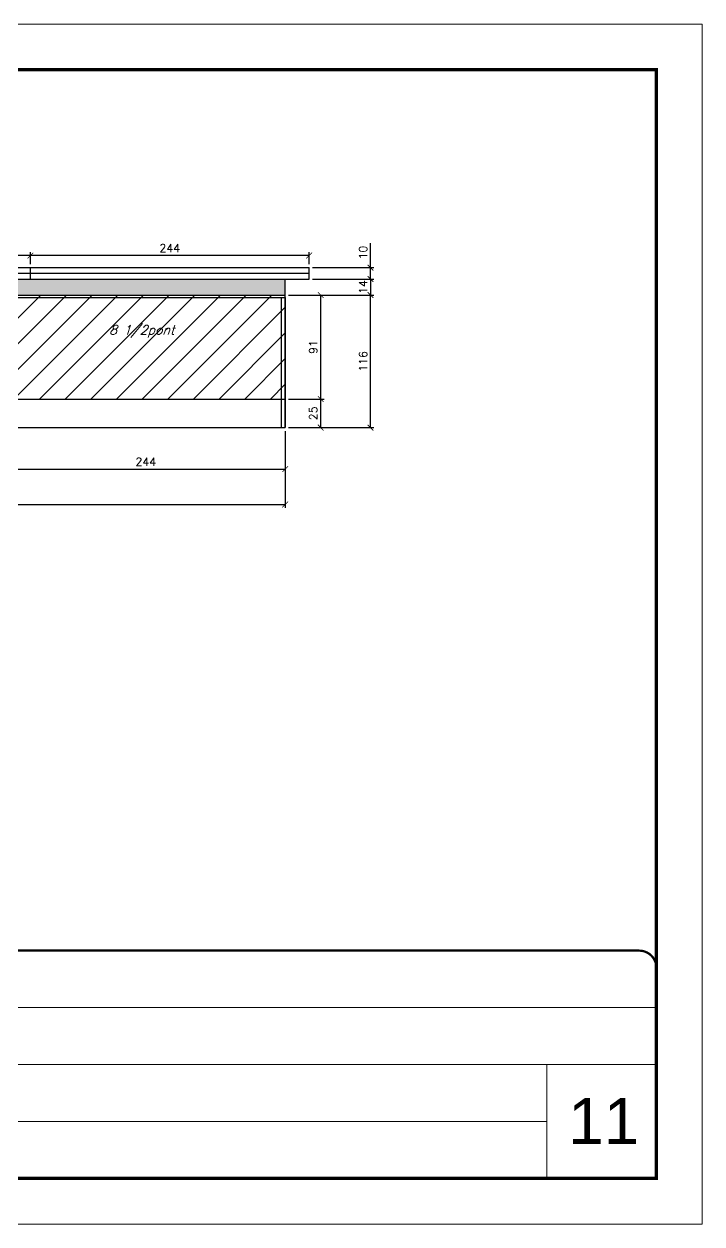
# Model space of a CAD drawing. Extents: x -10448 to -1189, y -11772 to 17235.
# Drawn here: x -6373 to -5780, y 13497 to 14547 of the extents above; entities that cross this region are included whole.
import ezdxf

# ---------------------------------------------------------------- set-up
doc = ezdxf.new("R2010")
doc.units = 0
doc.linetypes.add('CONTINUO', pattern=[0])
doc.linetypes.add('DASHED', pattern=[0.75, 0.5, -0.25])
for name, color, linetype, lineweight in [('CARIMBO', 255, 'Continuous', 9), ('Folhas', 255, 'Continuous', 9), ('SARRAFO DE PRESSAO', 251, 'DASHED', 9)]:
    doc.layers.add(name, color=color, linetype=linetype, lineweight=lineweight)
for name, color, linetype in [('COTA', 241, 'Continuous'), ('Painéis', 200, 'Continuous'), ('Reaproveitamento', 251, 'Continuous'), ('SARR_2.2x10', 60, 'Continuous'), ('SARR_2.2x7', 40, 'Continuous'), ('SARR_3.5x7', 81, 'Continuous'), ('texto', 7, 'Continuous')]:
    doc.layers.add(name, color=color, linetype=linetype)
doc.styles.add('ARIAL', font='arial.ttf')
doc.styles.add('Romans', font='romans.shx')
doc.dimstyles.new('Cota Paínel', dxfattribs={"dimtxt": 7, "dimasz": 5, "dimexe": 3, "dimexo": 3, "dimgap": 3, "dimtad": 1, "dimdec": 1, "dimzin": 12, "dimdsep": 46, "dimtxsty": 'Romans', "dimblk": 'ARCHTICK', "dimcen": 0, "dimclrd": 4, "dimclre": 4, "dimclrt": 1, "dimadec": 1, "dimazin": 3, "dimtfac": 1, "dimtdec": 1, "dimtmove": 0, "dimatfit": 3, "dimldrblk": 'OBLIQUE', "dimfxl": 1, "dimtolj": 1, "dimtzin": 12, "dimarcsym": 0})

# ---------------------------------------------------------------- blocks, each defined once
blk = doc.blocks.new('9999999999')
at = {"color": 30, "linetype": 'CONTINUO'}
for p, q in [((98564.6, 34379.6), (99584, 34379.6)), ((98564.6, 34329.8), (99488, 34329.8)), ((99584, 34329.8), (99488, 34329.8)), ((99488, 34329.8), (99488, 34230.2)), ((98564.6, 34280), (99488, 34280))]:
    blk.add_line(p, q, dxfattribs=at)
at = {"color": 30, "linetype": 'CONTINUO', "const_width": 2}
blk.add_lwpolyline([(99584, 34230.2), (99584, 34414.4, 0.414214), (99569, 34429.4), (98229, 34429.4, 0.414214), (98214, 34414.4), (98214, 34245.2, 0.414214), (98229, 34230.2), (99584, 34230.2)], format="xyb", dxfattribs=at)
at = {"layer": 'Folhas'}
blk.add_lwpolyline([(98139, 34190.2), (99624, 34190.2), (99624, 35240.2), (98139, 35240.2)], close=True, dxfattribs=at)
at = {"layer": 'Folhas', "color": 30, "const_width": 3}
blk.add_lwpolyline([(98214, 34230.2), (99584, 34230.2), (99584, 35200.2), (98214, 35200.2)], close=True, dxfattribs=at)
blk = doc.blocks.new('_ArchTick')
at = {"color": 0, "linetype": 'ByBlock', "const_width": 0.15}
blk.add_lwpolyline([(-0.5, -0.5), (0.5, 0.5)], dxfattribs=at)
blk = doc.blocks.new('*D191')
at = {"layer": 'COTA', "color": 4, "linetype": 'ByBlock', "lineweight": -2, "transparency": 16777216}
for p, q in [((-6632.7, 14190.9), (-6632.7, 14123.6)), ((-6144.7, 14190.9), (-6144.7, 14123.6)), ((-6632.7, 14126.6), (-6144.7, 14126.6))]:
    blk.add_line(p, q, dxfattribs=at)
at = {"layer": 'Defpoints', "color": 0, "linetype": 'ByBlock', "transparency": 16777216}
for p in [(-6632.7, 14193.9), (-6144.7, 14193.9), (-6144.7, 14126.6)]:
    blk.add_point(p, dxfattribs=at)
at = {"layer": 'COTA', "color": 4, "linetype": 'ByBlock', "lineweight": -2, "transparency": 16777216, "xscale": 5, "yscale": 5, "zscale": 5, "rotation": 180}
blk.add_blockref('_ArchTick', (-6632.7, 14126.6), dxfattribs=at)
at = {"layer": 'COTA', "color": 4, "linetype": 'ByBlock', "lineweight": -2, "transparency": 16777216, "xscale": 5, "yscale": 5, "zscale": 5}
blk.add_blockref('_ArchTick', (-6144.7, 14126.6), dxfattribs=at)
at = {"layer": 'COTA', "color": 1, "linetype": 'ByBlock', "transparency": 16777216, "insert": (-6388.7, 14133.1), "char_height": 7, "attachment_point": 5, "style": 'Romans'}
blk.add_mtext('\\A1;488', dxfattribs=at)
blk = doc.blocks.new('_Oblique')
at = {"color": 0, "linetype": 'ByBlock', "lineweight": -2}
blk.add_line((-0.5, -0.5), (0.5, 0.5), dxfattribs=at)
blk = doc.blocks.new('*D197')
at = {"layer": 'COTA', "color": 4, "lineweight": -2, "transparency": 16777216}
for p, q in [((-6388.7, 14190.9), (-6388.7, 14154.6)), ((-6144.7, 14190.9), (-6144.7, 14154.6)), ((-6388.7, 14157.6), (-6144.7, 14157.6))]:
    blk.add_line(p, q, dxfattribs=at)
at = {"layer": 'Defpoints', "color": 0, "transparency": 16777216}
for p in [(-6388.7, 14193.9), (-6144.7, 14193.9), (-6144.7, 14157.6)]:
    blk.add_point(p, dxfattribs=at)
at = {"layer": 'COTA', "color": 4, "lineweight": -2, "transparency": 16777216, "xscale": 5, "yscale": 5, "zscale": 5, "rotation": 180}
blk.add_blockref('_ArchTick', (-6388.7, 14157.6), dxfattribs=at)
at = {"layer": 'COTA', "color": 4, "lineweight": -2, "transparency": 16777216, "xscale": 5, "yscale": 5, "zscale": 5}
blk.add_blockref('_ArchTick', (-6144.7, 14157.6), dxfattribs=at)
at = {"layer": 'COTA', "color": 1, "transparency": 16777216, "insert": (-6266.7, 14164.1), "char_height": 7, "attachment_point": 5, "style": 'Romans'}
blk.add_mtext('\\A1;244', dxfattribs=at)
blk = doc.blocks.new('*D199')
at = {"layer": 'COTA', "color": 4, "lineweight": -2, "transparency": 16777216}
for p, q in [((-6367.7, 14336.9), (-6367.7, 14347.5)), ((-6123.7, 14344.5), (-6367.7, 14344.5)), ((-6123.7, 14336.9), (-6123.7, 14347.5))]:
    blk.add_line(p, q, dxfattribs=at)
at = {"layer": 'Defpoints', "color": 0, "transparency": 16777216}
for p in [(-6367.7, 14344.5), (-6367.7, 14333.9), (-6123.7, 14333.9)]:
    blk.add_point(p, dxfattribs=at)
at = {"layer": 'COTA', "color": 4, "lineweight": -2, "transparency": 16777216, "xscale": 5, "yscale": 5, "zscale": 5, "rotation": 180}
blk.add_blockref('_ArchTick', (-6367.7, 14344.5), dxfattribs=at)
at = {"layer": 'COTA', "color": 4, "lineweight": -2, "transparency": 16777216, "xscale": 5, "yscale": 5, "zscale": 5}
blk.add_blockref('_ArchTick', (-6123.7, 14344.5), dxfattribs=at)
at = {"layer": 'COTA', "color": 1, "transparency": 16777216, "insert": (-6245.7, 14351), "char_height": 7, "attachment_point": 5, "style": 'Romans'}
blk.add_mtext('\\A1;244', dxfattribs=at)
blk = doc.blocks.new('*D200')
at = {"layer": 'COTA', "color": 4, "lineweight": -2, "transparency": 16777216}
for p, q in [((-6611.7, 14336.9), (-6611.7, 14347.5)), ((-6367.7, 14344.5), (-6611.7, 14344.5)), ((-6367.7, 14336.9), (-6367.7, 14347.5))]:
    blk.add_line(p, q, dxfattribs=at)
at = {"layer": 'Defpoints', "color": 0, "transparency": 16777216}
for p in [(-6611.7, 14344.5), (-6611.7, 14333.9), (-6367.7, 14333.9)]:
    blk.add_point(p, dxfattribs=at)
at = {"layer": 'COTA', "color": 4, "lineweight": -2, "transparency": 16777216, "xscale": 5, "yscale": 5, "zscale": 5, "rotation": 180}
blk.add_blockref('_ArchTick', (-6611.7, 14344.5), dxfattribs=at)
at = {"layer": 'COTA', "color": 4, "lineweight": -2, "transparency": 16777216, "xscale": 5, "yscale": 5, "zscale": 5}
blk.add_blockref('_ArchTick', (-6367.7, 14344.5), dxfattribs=at)
at = {"layer": 'COTA', "color": 1, "transparency": 16777216, "insert": (-6489.7, 14351), "char_height": 7, "attachment_point": 5, "style": 'Romans'}
blk.add_mtext('\\A1;244', dxfattribs=at)
blk = doc.blocks.new('*D207')
at = {"layer": 'COTA', "color": 4, "lineweight": -2, "transparency": 16777216}
for p, q in [((-6141.7, 14309.9), (-6067, 14309.9)), ((-6070, 14193.9), (-6070, 14309.9)), ((-6141.7, 14193.9), (-6067, 14193.9))]:
    blk.add_line(p, q, dxfattribs=at)
at = {"layer": 'Defpoints', "color": 0, "transparency": 16777216}
for p in [(-6144.7, 14309.9), (-6070, 14309.9), (-6144.7, 14193.9)]:
    blk.add_point(p, dxfattribs=at)
at = {"layer": 'COTA', "color": 4, "lineweight": -2, "transparency": 16777216, "xscale": 5, "yscale": 5, "zscale": 5}
for p, rotation in [((-6070, 14309.9), 90), ((-6070, 14193.9), 270)]:
    blk.add_blockref('_ArchTick', p, dxfattribs=dict(at, rotation=rotation))
at = {"layer": 'COTA', "color": 1, "transparency": 16777216, "insert": (-6076.5, 14251.9), "char_height": 7, "attachment_point": 5, "rotation": 90, "style": 'Romans'}
blk.add_mtext('\\A1;116', dxfattribs=at)
blk = doc.blocks.new('*D208')
at = {"layer": 'COTA', "color": 4, "lineweight": -2, "transparency": 16777216}
for p, q in [((-6070, 14333.9), (-6070, 14355.2)), ((-6120.7, 14333.9), (-6067, 14333.9)), ((-6070, 14323.9), (-6070, 14333.9)), ((-6120.7, 14323.9), (-6067, 14323.9))]:
    blk.add_line(p, q, dxfattribs=at)
at = {"layer": 'Defpoints', "color": 0, "transparency": 16777216}
for p in [(-6123.7, 14333.9), (-6070, 14333.9), (-6123.7, 14323.9)]:
    blk.add_point(p, dxfattribs=at)
at = {"layer": 'COTA', "color": 4, "lineweight": -2, "transparency": 16777216, "xscale": 5, "yscale": 5, "zscale": 5}
for p, rotation in [((-6070, 14333.9), 90), ((-6070, 14323.9), 270)]:
    blk.add_blockref('_ArchTick', p, dxfattribs=dict(at, rotation=rotation))
at = {"layer": 'COTA', "color": 1, "transparency": 16777216, "insert": (-6076.5, 14347.1), "char_height": 7, "attachment_point": 5, "rotation": 90, "style": 'Romans'}
blk.add_mtext('\\A1;10', dxfattribs=at)
blk = doc.blocks.new('*D209')
at = {"layer": 'COTA', "color": 4, "lineweight": -2, "transparency": 16777216}
for p, q in [((-6120.7, 14323.9), (-6067, 14323.9)), ((-6070, 14323.9), (-6070, 14309.9)), ((-6141.7, 14309.9), (-6067, 14309.9))]:
    blk.add_line(p, q, dxfattribs=at)
at = {"layer": 'Defpoints', "color": 0, "transparency": 16777216}
for p in [(-6123.7, 14323.9), (-6144.7, 14309.9), (-6070, 14309.9)]:
    blk.add_point(p, dxfattribs=at)
at = {"layer": 'COTA', "color": 4, "lineweight": -2, "transparency": 16777216, "xscale": 5, "yscale": 5, "zscale": 5}
for p, rotation in [((-6070, 14323.9), 90), ((-6070, 14309.9), 270)]:
    blk.add_blockref('_ArchTick', p, dxfattribs=dict(at, rotation=rotation))
at = {"layer": 'COTA', "color": 1, "transparency": 16777216, "insert": (-6076.5, 14316.9), "char_height": 7, "attachment_point": 5, "rotation": 90, "style": 'Romans'}
blk.add_mtext('\\A1;14', dxfattribs=at)
blk = doc.blocks.new('*D210')
at = {"layer": 'COTA', "color": 4, "lineweight": -2, "transparency": 16777216}
for p, q in [((-6141.7, 14218.9), (-6110.6, 14218.9)), ((-6113.6, 14193.9), (-6113.6, 14218.9)), ((-6141.7, 14193.9), (-6110.6, 14193.9))]:
    blk.add_line(p, q, dxfattribs=at)
at = {"layer": 'Defpoints', "color": 0, "transparency": 16777216}
for p in [(-6144.7, 14218.9), (-6113.6, 14218.9), (-6144.7, 14193.9)]:
    blk.add_point(p, dxfattribs=at)
at = {"layer": 'COTA', "color": 4, "lineweight": -2, "transparency": 16777216, "xscale": 5, "yscale": 5, "zscale": 5}
for p, rotation in [((-6113.6, 14218.9), 90), ((-6113.6, 14193.9), 270)]:
    blk.add_blockref('_ArchTick', p, dxfattribs=dict(at, rotation=rotation))
at = {"layer": 'COTA', "color": 1, "transparency": 16777216, "insert": (-6120.1, 14206.4), "char_height": 7, "attachment_point": 5, "rotation": 90, "style": 'Romans'}
blk.add_mtext('\\A1;25', dxfattribs=at)
blk = doc.blocks.new('*D211')
at = {"layer": 'COTA', "color": 4, "lineweight": -2, "transparency": 16777216}
for p, q in [((-6141.7, 14309.9), (-6110.6, 14309.9)), ((-6113.6, 14218.9), (-6113.6, 14309.9)), ((-6141.7, 14218.9), (-6110.6, 14218.9))]:
    blk.add_line(p, q, dxfattribs=at)
at = {"layer": 'Defpoints', "color": 0, "transparency": 16777216}
for p in [(-6144.7, 14309.9), (-6113.6, 14309.9), (-6144.7, 14218.9)]:
    blk.add_point(p, dxfattribs=at)
at = {"layer": 'COTA', "color": 4, "lineweight": -2, "transparency": 16777216, "xscale": 5, "yscale": 5, "zscale": 5}
for p, rotation in [((-6113.6, 14309.9), 90), ((-6113.6, 14218.9), 270)]:
    blk.add_blockref('_ArchTick', p, dxfattribs=dict(at, rotation=rotation))
at = {"layer": 'COTA', "color": 1, "transparency": 16777216, "insert": (-6120.1, 14264.4), "char_height": 7, "attachment_point": 5, "rotation": 90, "style": 'Romans'}
blk.add_mtext('\\A1;91', dxfattribs=at)

msp = doc.modelspace()

# ---------------------------------------------------------------- hatches: boundary and pattern name
at = {"layer": 'COTA', "linetype": 'ByBlock'}
h = msp.add_hatch(dxfattribs=at)
h.set_pattern_fill('AR-CONC', color=256, scale=0.03)
h.set_pattern_definition([(50, (0, -53.5646), (5.4655401, -0.4781726), [0.5715, -6.2865]), (355, (0, -53.5646), (-1.0573026, 5.7317054), [0.4572, -5.0292175]), (100.451445, (0.4555, -53.6044), (4.4082374, 5.2535326), [0.4857003, -5.3427073]), (46.1842, (0, -52.0406), (8.1323712, -1.2612698), [0.85725, -9.42975]), (96.63556, (0.678, -52.146), (7.122124, 7.4227837), [0.7285507, -8.0140682]), (351.18415, (0, -52.0406), (7.122124, 7.4227837), [0.685799, -7.543792]), (21, (0.762, -52.4216), (4.5484317, -3.067956), [0.5715, -6.2865]), (326, (0.762, -52.4216), (1.8540609, 5.525639), [0.4572, -5.0292]), (71.451445, (1.141, -52.677), (6.4024926, 2.457683), [0.4857003, -5.3426981]), (37.5, (0, -53.5646), (0.0926581, 2.53665117), [0, -4.96824, 0, -5.1054, 0, -5.04825]), (7.5, (0, -53.5646), (2.00458988, 3.00541724), [0, -2.91084, 0, -4.85394, 0, -1.92405]), (327.5, (-1.6993, -53.5646), (4.06771786, -0.17186232), [0, -1.905, 0, -5.9436, 0, -7.8867]), (317.5, (-2.4613, -53.5646), (4.44387544, 0.7627947), [0, -2.4765, 0, -3.94716, 0, -5.6007])])
h.paths.add_polyline_path([(-6632.7, 14309.92), (-6144.7, 14309.92), (-6144.7, 14323.92), (-7099.74, 14323.92), (-7099.74, 14309.92), (-6692.74, 14309.92), (-6692.74, 14164.92), (-6632.7, 14164.92)])
at = {"layer": 'Reaproveitamento'}
h = msp.add_hatch(dxfattribs=at)
h.set_pattern_fill('ANSI31', color=256, scale=5)
h.set_pattern_definition([(45, (0, -53.565), (-11.22532, 11.22532), [])])
h.paths.add_polyline_path([(-6388.7, 14218.92), (-6144.7, 14218.92), (-6144.7, 14309.92), (-6388.7, 14309.92)])

# ---------------------------------------------------------------- linework, layer by layer
at = {"layer": 'COTA', "linetype": 'ByBlock'}
msp.add_line((-6144.7, 14309.92), (-6144.7, 14323.92), dxfattribs=at)
at = {"layer": 'Painéis', "linetype": 'ByBlock'}
for p, q in [((-7099.74, 14333.92), (-6123.7, 14333.92)), ((-6367.7, 14323.92), (-6367.7, 14333.92)), ((-6123.7, 14323.92), (-6123.7, 14333.92)), ((-7099.74, 14323.92), (-6123.7, 14323.92)), ((-6632.7, 14309.92), (-6144.7, 14309.92)), ((-6144.7, 14193.92), (-6144.7, 14309.92)), ((-6632.7, 14218.92), (-6144.7, 14218.92)), ((-6632.7, 14193.92), (-6144.7, 14193.92))]:
    msp.add_line(p, q, dxfattribs=at)
at = {"layer": 'SARR_2.2x10', "linetype": 'ByBlock'}
for p, q in [((-6611.74, 14328.92), (-6367.7, 14328.92)), ((-6367.7, 14328.92), (-6123.7, 14328.92))]:
    msp.add_line(p, q, dxfattribs=at)
at = {"layer": 'SARR_2.2x7', "linetype": 'Continuous'}
msp.add_line((-6388.7, 14307.72), (-6144.7, 14307.72), dxfattribs=at)
at = {"layer": 'SARR_3.5x7'}
for p, q in [((-6148.2, 14307.72), (-6148.2, 14193.92)), ((-6144.7, 14307.72), (-6144.7, 14193.92)), ((-6148.2, 14193.92), (-6144.7, 14193.92))]:
    msp.add_line(p, q, dxfattribs=at)

# ---------------------------------------------------------------- block references
at = {"layer": 'SARRAFO DE PRESSAO', "color": 6, "linetype": 'ByBlock'}
msp.add_blockref('9999999999', (-105403.76, -20693.13), dxfattribs=at)

# ---------------------------------------------------------------- texts
at = {"layer": 'CARIMBO', "style": 'ARIAL'}
msp.add_text('11', height=40, dxfattribs=at).set_placement((-5896.92, 13567.22))
at = {"layer": 'texto', "color": 2, "insert": (-6270.2, 14278.14), "char_height": 8, "attachment_point": 5, "style": 'Romans'}
msp.add_mtext('{\\Q19;\\C256;8 1/2pont}', dxfattribs=at)

# ---------------------------------------------------------------- dimensions: what is measured, and where the dimension line sits
at = {"layer": 'COTA'}
for base, p1, p2, picture, middle in [((-6611.74, 14344.53), (-6367.7, 14333.92), (-6611.74, 14333.92), '*D200', (-6489.72, 14351.03)), ((-6367.7, 14344.53), (-6123.7, 14333.92), (-6367.7, 14333.92), '*D199', (-6245.7, 14351.03)), ((-6144.7, 14157.6), (-6388.7, 14193.92), (-6144.7, 14193.92), '*D197', (-6266.7, 14164.1))]:
    dim = msp.add_linear_dim(base=base, p1=p1, p2=p2, dimstyle='Cota Paínel', dxfattribs=at)
    dim.commit()
    dim.dimension.update_dxf_attribs({"geometry": picture, "text_midpoint": middle})
for base, p1, p2, picture, middle in [((-6069.96, 14333.92), (-6123.7, 14323.92), (-6123.7, 14333.92), '*D208', (-6076.46, 14347.08)), ((-6069.96, 14309.92), (-6144.7, 14193.92), (-6144.7, 14309.92), '*D207', (-6076.46, 14251.92)), ((-6113.56, 14218.92), (-6144.7, 14193.92), (-6144.7, 14218.92), '*D210', (-6120.06, 14206.42))]:
    dim = msp.add_linear_dim(base=base, p1=p1, p2=p2, angle=90, dimstyle='Cota Paínel', dxfattribs=at)
    dim.commit()
    dim.dimension.update_dxf_attribs({"geometry": picture, "text_midpoint": middle})
dim = msp.add_linear_dim(base=(-6069.96, 14309.92), p1=(-6123.7, 14323.92), p2=(-6144.7, 14309.92), angle=90, dimstyle='Cota Paínel', dxfattribs=at)
dim.commit()
dim.dimension.update_dxf_attribs({"geometry": '*D209', "text_midpoint": (-6069.96, 14316.92), "dimtype": 160})
dim = msp.add_linear_dim(base=(-6113.56, 14309.92), p1=(-6144.7, 14218.92), p2=(-6144.7, 14309.92), angle=90, dimstyle='Cota Paínel', override={"dimtmove": 1}, dxfattribs=at)
dim.commit()
dim.dimension.update_dxf_attribs({"geometry": '*D211', "text_midpoint": (-6120.06, 14264.42)})
at = {"layer": 'COTA', "linetype": 'ByBlock'}
dim = msp.add_linear_dim(base=(-6144.7, 14126.61), p1=(-6632.7, 14193.92), p2=(-6144.7, 14193.92), dimstyle='Cota Paínel', dxfattribs=at)
dim.commit()
dim.dimension.update_dxf_attribs({"geometry": '*D191', "text_midpoint": (-6388.7, 14133.11)})

doc.saveas('drawing.dxf')
